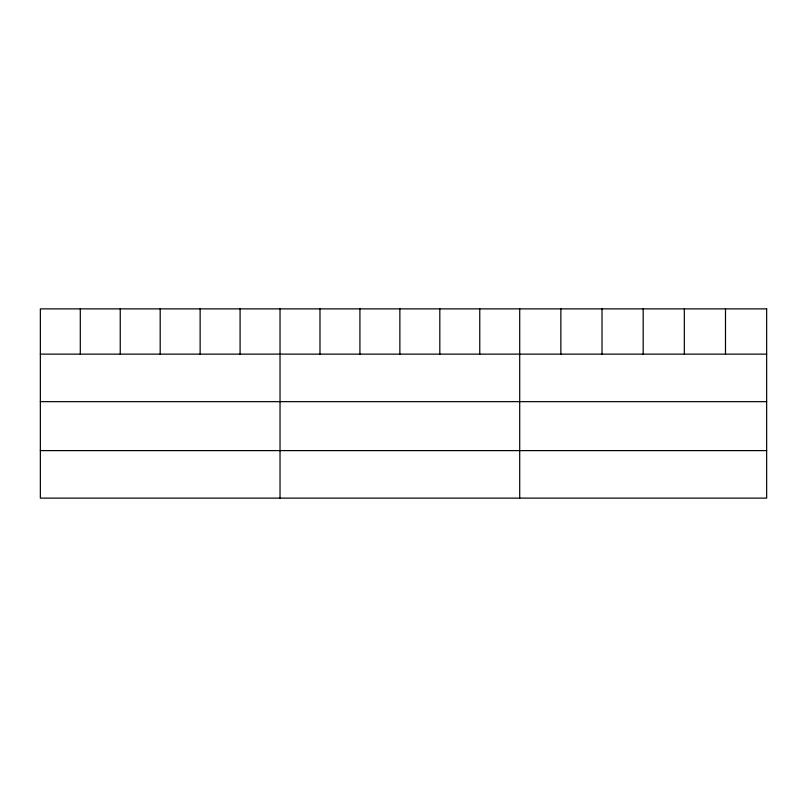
<?xml version="1.0" encoding="UTF-8"?>
<svg xmlns="http://www.w3.org/2000/svg" width="807" height="807" viewBox="0 0 807 807"><rect width="100%" height="100%" fill="white"/><g stroke="black" fill="none" stroke-linecap="round" stroke-linejoin="round"><path stroke-width="1.21" d="M40.35 354.132L766.65 354.132M40.35 401.654L766.65 401.654M40.35 450.609L766.65 450.609M725.493 308.879L725.493 354.132M684.336 308.879L684.336 354.132M643.179 308.879L643.179 354.132M602.022 308.879L602.022 354.132M560.865 308.879L560.865 354.132M519.708 308.879L519.708 498.121M479.762 308.879L479.762 354.132M439.815 308.879L439.815 354.132M399.868 308.879L399.868 354.132M359.922 308.879L359.922 354.132M319.976 308.879L319.976 354.132M280.029 308.879L280.029 498.121M240.083 308.879L240.083 354.132M200.136 308.879L200.136 354.132M160.19 308.879L160.19 354.132M120.243 308.879L120.243 354.132M80.296 308.879L80.296 354.132M766.65 308.879L40.35 308.879L40.35 498.121L766.65 498.121L766.65 308.879"/></g></svg>
